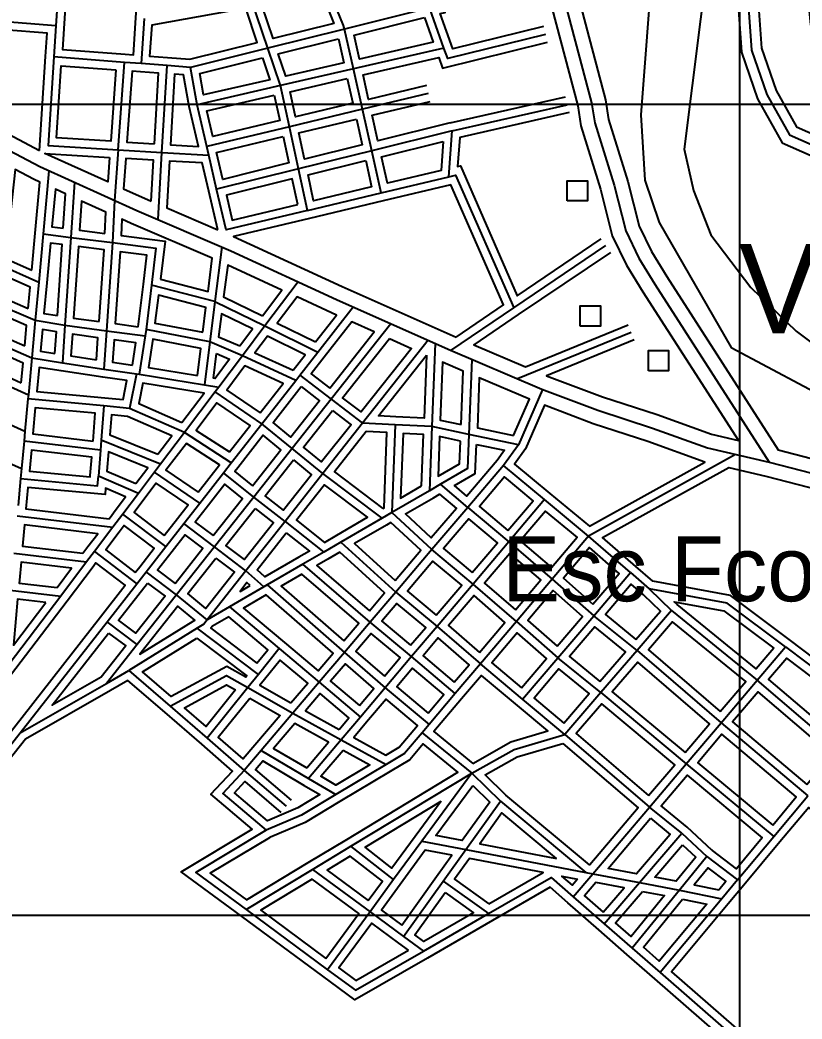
# Model space of a CAD drawing. Extents: x 638173 to 667318, y 9795622 to 9816401.
# Drawn here: x 665112 to 666077, y 9798872 to 9800104 of the extents above; entities that cross this region are included whole.
import ezdxf

# ---------------------------------------------------------------- set-up
doc = ezdxf.new("R2010")
doc.units = 0
doc.header["$MEASUREMENT"] = 0
for name, color, linetype in [('CAMINO1', 7, 'CONTINUOUS'), ('CAMINO5', 7, 'CONTINUOUS'), ('CUADRICULAUTM', 7, 'CONTINUOUS'), ('EDIFICACION', 7, 'CONTINUOUS'), ('NOMBRESPOBLADOS', 7, 'CONTINUOUS'), ('NOMBRESPROPIOS', 7, 'CONTINUOUS'), ('PARALELACAMINO', 7, 'CONTINUOUS'), ('RIODOBLE', 7, 'CONTINUOUS'), ('TEXTOAZUL', 7, 'CONTINUOUS')]:
    doc.layers.add(name, color=color, linetype=linetype)
doc.styles.add('escuelas', font='SWZCONLN.TTF')
doc.styles.add('poblados', font='SWZCONDN.TTF')
doc.styles.add('rios', font='TIMESI_0.TTF')

# ---------------------------------------------------------------- blocks, each defined once
blk = doc.blocks.new('CASA')
at = {"layer": 'EDIFICACION', "color": 4, "linetype": 'Continuous'}
blk.add_lwpolyline([(-12.57, -13.81), (-12.57, 11.18), (12.43, 11.18), (12.43, -13.82), (-12.57, -13.81)], close=True, dxfattribs=at)

msp = doc.modelspace()

# ---------------------------------------------------------------- linework, layer by layer
at = {"layer": 'CAMINO1', "color": 1, "linetype": 'Continuous'}
for points in [[(665547.95, 9800748.42), (665566.42, 9800738.32), (665583.42, 9800725.83), (665599.07, 9800712.26), (665631.37, 9800678.58), (665646.94, 9800657.63), (665666.1, 9800622.12), (665679.01, 9800584.34), (665753.17, 9800244.19), (665817.32, 9800001.77), (665821.33, 9799977.34), (665845.38, 9799900.29), (665859.41, 9799843.92), (665875.75, 9799810.09), (665895.5, 9799778.14), (666036.45, 9799558.53)], [(664006.33, 9800348.51), (664028.76, 9800348.13), (664054.89, 9800346.52), (664078.11, 9800343.87), (664188.08, 9800324.32), (664283.58, 9800296.28), (664321.4, 9800282.1), (664395.85, 9800259.89), (664457.14, 9800233.85), (664658.09, 9800144.95), (664765.52, 9800095.35), (665039.03, 9799974.65), (665136.76, 9799923.26), (665256.62, 9799868.98), (665372.55, 9799819.26), (665502.65, 9799759.34), (665640.32, 9799698.06), (665755.98, 9799648.81), (665825.17, 9799622.72), (665892.56, 9799600.83), (665960.24, 9799576.39), (666036.45, 9799558.53)], [(666036.45, 9799558.53), (666114.34, 9799538.42), (666168.57, 9799526.57), (666223.73, 9799516.34), (666285.44, 9799507.14), (666301.85, 9799505.71), (666333.6, 9799505.75), (666353.14, 9799506.83), (666371.77, 9799509.43), (666396.97, 9799514.92)]]:
    msp.add_lwpolyline(points, dxfattribs=at)
at = {"layer": 'CAMINO5', "color": 7, "linetype": 'Continuous'}
for p, q in [((665161.24, 9800168.5), (665156.59, 9800096.94)), ((665418.07, 9800069.24), (665397.51, 9800129.9)), ((665602.99, 9800115.24), (665512.58, 9800092.75)), ((665635.29, 9800069.36), (665617.79, 9800117.96)), ((665156.59, 9800096.94), (665083.73, 9800102.42)), ((665265.38, 9800105.83), (665261.73, 9800050.2)), ((665156.59, 9800096.94), (665154.08, 9800058.38)), ((665512.58, 9800092.75), (665418.07, 9800069.24)), ((665523.6, 9800043.73), (665512.58, 9800092.75)), ((665760.54, 9800086.18), (665639.88, 9800056.6)), ((665418.07, 9800069.24), (665322.77, 9800045.53)), ((665433.73, 9800023.1), (665418.07, 9800069.24)), ((665635.29, 9800069.36), (665523.6, 9800043.73)), ((665639.88, 9800056.6), (665635.29, 9800069.36)), ((665241.53, 9800051.73), (665154.08, 9800058.38)), ((665233.58, 9799943.92), (665241.53, 9800051.73)), ((665261.73, 9800050.2), (665241.53, 9800051.73)), ((665639.88, 9800056.6), (665639.35, 9800056.47)), ((665293.74, 9800047.77), (665261.73, 9800050.2)), ((665287.54, 9799940.55), (665293.74, 9800047.77)), ((665322.77, 9800045.53), (665293.74, 9800047.77)), ((665330.75, 9799999.47), (665322.77, 9800045.53)), ((665523.6, 9800043.73), (665433.73, 9800023.1)), ((665534.79, 9799993.92), (665523.6, 9800043.73)), ((665433.73, 9800023.1), (665330.75, 9799999.47)), ((665444.66, 9799972.43), (665433.73, 9800023.1)), ((665615.99, 9800013.28), (665534.79, 9799993.92)), ((665342.68, 9799948.11), (665330.75, 9799999.47)), ((665534.79, 9799993.92), (665444.66, 9799972.43)), ((665546.29, 9799942.76), (665534.79, 9799993.92)), ((665645.22, 9799967.29), (665787.43, 9799999.47)), ((665444.66, 9799972.43), (665342.68, 9799948.11)), ((665455.9, 9799920.34), (665444.66, 9799972.43)), ((665645.22, 9799967.29), (665546.29, 9799942.76)), ((665641.25, 9799910.5), (665645.22, 9799967.29)), ((665233.58, 9799943.92), (665287.54, 9799940.55)), ((665282.76, 9799857.77), (665287.54, 9799940.55)), ((665287.54, 9799940.55), (665345.16, 9799937.43)), ((665345.16, 9799937.43), (665342.68, 9799948.11)), ((665546.29, 9799942.76), (665455.9, 9799920.34)), ((665557.99, 9799890.7), (665546.29, 9799942.76)), ((665354.95, 9799895.3), (665345.16, 9799937.43)), ((665148.21, 9799918.07), (665141.03, 9799840.17)), ((665455.9, 9799920.34), (665354.95, 9799895.3)), ((665466.96, 9799869.06), (665455.9, 9799920.34)), ((665179.74, 9799903.8), (665175.16, 9799835.93)), ((665557.99, 9799890.7), (665641.25, 9799910.5)), ((665466.96, 9799869.06), (665557.99, 9799890.7)), ((665141.03, 9799840.17), (665135.55, 9799780.8)), ((665141.03, 9799840.17), (665175.16, 9799835.93)), ((665175.16, 9799835.93), (665167.88, 9799727.83)), ((665175.16, 9799835.93), (665226.73, 9799829.45)), ((665226.73, 9799829.45), (665219.27, 9799720.88)), ((665361.29, 9799824.09), (665352.81, 9799756.73)), ((665721.4, 9799748.94), (665834.97, 9799825.72)), ((665083.84, 9799803.82), (665135.55, 9799780.8)), ((665135.55, 9799780.8), (665131.21, 9799733.7)), ((665455.61, 9799781.01), (665414.51, 9799726.65)), ((665274.58, 9799777.1), (665267.86, 9799722.16)), ((665352.81, 9799756.73), (665274.58, 9799777.1)), ((665078.73, 9799756.24), (665131.21, 9799733.7)), ((665352.81, 9799756.73), (665346.55, 9799707.02)), ((665352.81, 9799756.73), (665414.51, 9799726.65)), ((665479.74, 9799694.47), (665523.28, 9799750.16)), ((665643.89, 9799696.54), (665721.4, 9799748.94)), ((665131.21, 9799733.7), (665126.92, 9799687.18)), ((665131.21, 9799733.7), (665167.88, 9799727.83)), ((665167.88, 9799727.83), (665164.73, 9799681.13)), ((665167.88, 9799727.83), (665219.27, 9799720.88)), ((665219.27, 9799720.88), (665215.99, 9799673.54)), ((665219.27, 9799720.88), (665266.92, 9799714.43)), ((665267.86, 9799722.16), (665266.92, 9799714.43)), ((665346.55, 9799707.02), (665267.86, 9799722.16)), ((665414.51, 9799726.65), (665386.66, 9799689.8)), ((665414.51, 9799726.65), (665479.74, 9799694.47)), ((665569.85, 9799729.43), (665496.16, 9799636.26)), ((665866.08, 9799718.8), (665726.09, 9799661.54)), ((665073.75, 9799710.89), (665126.92, 9799687.18)), ((665266.92, 9799714.43), (665259.45, 9799667.12)), ((665346.55, 9799707.02), (665339.84, 9799654.08)), ((665386.66, 9799689.8), (665346.55, 9799707.02)), ((665615.72, 9799709.01), (665534.92, 9799606.74)), ((665457.35, 9799665.82), (665479.74, 9799694.47)), ((665624.4, 9799705.15), (665620.36, 9799602.52)), ((665022.53, 9799687.24), (665122.73, 9799641.84)), ((665126.92, 9799687.18), (665122.73, 9799641.84)), ((665126.92, 9799687.18), (665164.73, 9799681.13)), ((665386.66, 9799689.8), (665357.49, 9799651.22)), ((665452.48, 9799659.59), (665386.66, 9799689.8)), ((665669.75, 9799685.53), (665666.14, 9799592.84)), ((665164.73, 9799681.13), (665215.99, 9799673.54)), ((665215.99, 9799673.54), (665256.23, 9799667.59)), ((665256.23, 9799667.59), (665247.51, 9799625.01)), ((665256.23, 9799667.59), (665259.45, 9799667.12)), ((665259.45, 9799667.12), (665339.84, 9799654.08)), ((665410.6, 9799606.02), (665452.48, 9799659.59)), ((665452.48, 9799659.59), (665457.35, 9799665.82)), ((665457.35, 9799665.82), (665496.16, 9799636.26)), ((665353.03, 9799645.32), (665315.26, 9799595.36)), ((665339.84, 9799654.08), (665357.49, 9799651.22)), ((665357.49, 9799651.22), (665353.03, 9799645.32)), ((665410.6, 9799606.02), (665353.03, 9799645.32)), ((665756.89, 9799648.47), (665727.02, 9799579.96)), ((665018.11, 9799641.63), (665118.6, 9799597)), ((665122.27, 9799636.82), (665118.6, 9799597)), ((665122.73, 9799641.84), (665122.27, 9799636.82)), ((665215.96, 9799627.99), (665122.27, 9799636.82)), ((665496.16, 9799636.26), (665448.14, 9799575.56)), ((665496.16, 9799636.26), (665534.92, 9799606.74)), ((665215.96, 9799627.99), (665212.62, 9799585.89)), ((665247.51, 9799625.01), (665215.96, 9799627.99)), ((665315.26, 9799595.36), (665247.51, 9799625.01)), ((665013.68, 9799595.9), (665114.35, 9799550.96)), ((665118.6, 9799597), (665117.47, 9799584.73)), ((665373.07, 9799558.01), (665410.6, 9799606.02)), ((665448.14, 9799575.56), (665410.6, 9799606.02)), ((665534.92, 9799606.74), (665486.01, 9799544.84)), ((665575.25, 9799604.65), (665534.92, 9799606.74)), ((665575.25, 9799604.65), (665571.17, 9799496.73)), ((665620.36, 9799602.52), (665575.25, 9799604.65)), ((665620.36, 9799602.52), (665617.26, 9799523.53)), ((665666.14, 9799592.84), (665620.36, 9799602.52)), ((665117.47, 9799584.73), (665114.35, 9799550.96)), ((665211.63, 9799573.54), (665117.47, 9799584.73)), ((665212.62, 9799585.89), (665211.63, 9799573.54)), ((665285.74, 9799556.31), (665212.62, 9799585.89)), ((665315.26, 9799595.36), (665285.74, 9799556.31)), ((665373.07, 9799558.01), (665315.26, 9799595.36)), ((665727.02, 9799579.96), (665666.14, 9799592.84)), ((665211.63, 9799573.54), (665209.09, 9799541.49)), ((665448.14, 9799575.56), (665400.64, 9799515.51)), ((665486.01, 9799544.84), (665448.14, 9799575.56)), ((665727.02, 9799579.96), (665708.72, 9799554.5)), ((665994.83, 9799568.37), (665813.69, 9799467.61)), ((665114.35, 9799550.96), (665113.2, 9799538.45)), ((665278.17, 9799546.29), (665258.42, 9799520.17)), ((665285.74, 9799556.31), (665278.17, 9799546.29)), ((665334.25, 9799508.35), (665278.17, 9799546.29)), ((665363.48, 9799545.75), (665373.07, 9799558.01)), ((665708.72, 9799554.5), (665664.85, 9799502.95)), ((665759.46, 9799512.5), (665708.72, 9799554.5)), ((665113.2, 9799538.45), (665110.13, 9799505.24)), ((665258.42, 9799520.17), (665209.09, 9799541.49)), ((665334.25, 9799508.35), (665363.48, 9799545.75)), ((665400.64, 9799515.51), (665363.48, 9799545.75)), ((665486.01, 9799544.84), (665439.27, 9799485.68)), ((665559.24, 9799489.79), (665486.01, 9799544.84)), ((665617.26, 9799523.53), (665571.17, 9799496.73)), ((665630.93, 9799531.48), (665617.26, 9799523.53)), ((665664.85, 9799502.95), (665630.93, 9799531.48)), ((665258.42, 9799520.17), (665239.12, 9799494.64)), ((665400.64, 9799515.51), (665352.22, 9799454.29)), ((665439.27, 9799485.68), (665400.64, 9799515.51)), ((665759.46, 9799512.5), (665715.34, 9799460.43)), ((665813.69, 9799467.61), (665759.46, 9799512.5)), ((665314.45, 9799483.03), (665334.25, 9799508.35)), ((665664.85, 9799502.95), (665620.54, 9799450.87)), ((665664.85, 9799502.95), (665715.34, 9799460.43)), ((665108.97, 9799492.57), (665226.85, 9799478.41)), ((665239.12, 9799494.64), (665226.85, 9799478.41)), ((665292.21, 9799454.58), (665239.12, 9799494.64)), ((665439.27, 9799485.68), (665391.09, 9799424.71)), ((665439.27, 9799485.68), (665486.97, 9799447.76)), ((665559.24, 9799489.79), (665508.21, 9799460.11)), ((665571.17, 9799496.73), (665559.24, 9799489.79)), ((665620.54, 9799450.87), (665571.17, 9799496.73)), ((665226.85, 9799478.41), (665204.25, 9799448.51)), ((665292.21, 9799454.58), (665314.45, 9799483.03)), ((665352.22, 9799454.29), (665314.45, 9799483.03)), ((665508.21, 9799460.11), (665486.97, 9799447.76)), ((665508.21, 9799460.11), (665576, 9799398.53)), ((665715.34, 9799460.43), (665671.3, 9799408.48)), ((665715.34, 9799460.43), (665768.85, 9799414.62)), ((665813.69, 9799467.61), (665768.85, 9799414.62)), ((665865.29, 9799422.5), (665813.69, 9799467.61)), ((665204.25, 9799448.51), (665194.63, 9799435.79)), ((665204.25, 9799448.51), (665256.41, 9799408.78)), ((665268.03, 9799423.65), (665292.21, 9799454.58)), ((665352.22, 9799454.29), (665305.46, 9799395.17)), ((665391.09, 9799424.71), (665352.22, 9799454.29)), ((665486.97, 9799447.76), (665461.35, 9799432.86)), ((665620.54, 9799450.87), (665576, 9799398.53)), ((665671.3, 9799408.48), (665620.54, 9799450.87)), ((665104.71, 9799446.47), (665194.63, 9799435.79)), ((665194.63, 9799435.79), (665162.65, 9799393.48)), ((665256.41, 9799408.78), (665268.03, 9799423.65)), ((665305.46, 9799395.17), (665268.03, 9799423.65)), ((665391.09, 9799424.71), (665343.28, 9799364.19)), ((665413.33, 9799404.93), (665391.09, 9799424.71)), ((665461.35, 9799432.86), (665417.38, 9799407.29)), ((665544.47, 9799361.46), (665461.35, 9799432.86)), ((665768.85, 9799414.62), (665724.56, 9799362.29)), ((665768.85, 9799414.62), (665820.04, 9799369.42)), ((665820.04, 9799369.42), (665865.29, 9799422.5)), ((665865.29, 9799422.5), (665888.24, 9799402.44)), ((665100.51, 9799400.92), (665162.65, 9799393.48)), ((665219.77, 9799361.92), (665256.41, 9799408.78)), ((665413.33, 9799404.93), (665370.96, 9799380.29)), ((665417.38, 9799407.29), (665413.33, 9799404.93)), ((665417.38, 9799407.29), (665512.67, 9799324.1)), ((665576, 9799398.53), (665544.47, 9799361.46)), ((665576, 9799398.53), (665626.96, 9799356.17)), ((665671.3, 9799408.48), (665626.96, 9799356.17)), ((665724.56, 9799362.29), (665671.3, 9799408.48)), ((665888.24, 9799402.44), (665916.08, 9799375.86)), ((665162.65, 9799393.48), (665091.13, 9799299.19)), ((665305.46, 9799395.17), (665256.99, 9799333.9)), ((665343.28, 9799364.19), (665305.46, 9799395.17)), ((665370.96, 9799380.29), (665343.28, 9799364.19)), ((665370.96, 9799380.29), (665432.02, 9799328.86)), ((665916.08, 9799375.86), (665873.36, 9799326.31)), ((665916.08, 9799375.86), (666021.64, 9799289.75)), ((665112.73, 9799224.99), (665219.77, 9799361.92)), ((665256.99, 9799333.9), (665219.77, 9799361.92)), ((665544.47, 9799361.46), (665512.67, 9799324.1)), ((665595.41, 9799318.95), (665544.47, 9799361.46)), ((665724.56, 9799362.29), (665680.21, 9799309.88)), ((665724.56, 9799362.29), (665775.9, 9799317.63)), ((665775.9, 9799317.63), (665820.04, 9799369.42)), ((665873.36, 9799326.31), (665820.04, 9799369.42)), ((665331.12, 9799354.01), (665246.65, 9799301.71)), ((665406.38, 9799297), (665331.12, 9799354.01)), ((665626.96, 9799356.17), (665595.41, 9799318.95)), ((665626.96, 9799356.17), (665680.21, 9799309.88)), ((665256.99, 9799333.9), (665219.01, 9799285.88)), ((665432.02, 9799328.86), (665406.38, 9799297)), ((665432.02, 9799328.86), (665481.4, 9799287.34)), ((665873.36, 9799326.31), (665828.72, 9799274.54)), ((665873.36, 9799326.31), (665976.96, 9799237.18)), ((666021.64, 9799289.75), (666056.56, 9799330.82)), ((666056.56, 9799330.82), (666167.34, 9799246.97)), ((665512.67, 9799324.1), (665481.4, 9799287.34)), ((665512.67, 9799324.1), (665562.9, 9799280.58)), ((665595.41, 9799318.95), (665562.9, 9799280.58)), ((665649.22, 9799273.27), (665595.41, 9799318.95)), ((665732.3, 9799266.46), (665775.9, 9799317.63)), ((665828.72, 9799274.54), (665775.9, 9799317.63)), ((665219.01, 9799285.88), (665246.65, 9799301.71)), ((665246.65, 9799301.71), (665297.64, 9799257.87)), ((665680.21, 9799309.88), (665649.22, 9799273.27)), ((665732.3, 9799266.46), (665680.21, 9799309.88)), ((665406.38, 9799297), (665393.26, 9799280.71)), ((665976.96, 9799237.18), (666021.64, 9799289.75)), ((666127.14, 9799199.65), (666021.64, 9799289.75)), ((665112.73, 9799224.99), (665219.01, 9799285.88)), ((665393.26, 9799280.71), (665343.24, 9799218.56)), ((665393.26, 9799280.71), (665448.86, 9799249.11)), ((665481.4, 9799287.34), (665448.86, 9799249.11)), ((665481.4, 9799287.34), (665532.27, 9799244.46)), ((665562.9, 9799280.58), (665532.27, 9799244.46)), ((665562.9, 9799280.58), (665616.95, 9799235.14)), ((665649.22, 9799273.27), (665616.95, 9799235.14)), ((665784.32, 9799223.05), (665732.3, 9799266.46)), ((665828.72, 9799274.54), (665784.32, 9799223.05)), ((665828.72, 9799274.54), (665934.06, 9799186.71)), ((665297.64, 9799257.87), (665343.24, 9799218.56)), ((665448.86, 9799249.11), (665409.83, 9799203.23)), ((665448.86, 9799249.11), (665508.46, 9799216.36)), ((665532.27, 9799244.46), (665508.46, 9799216.36)), ((665616.95, 9799235.14), (665608.5, 9799225.15)), ((665934.06, 9799186.71), (665976.96, 9799237.18)), ((665976.96, 9799237.18), (666083.9, 9799147.13)), ((665081.85, 9799185.89), (665112.73, 9799224.99)), ((665343.24, 9799218.56), (665388.85, 9799178.57)), ((665508.46, 9799216.36), (665468.18, 9799168.75)), ((665508.46, 9799216.36), (665563.97, 9799185.85)), ((665608.5, 9799225.15), (665669.76, 9799175.21)), ((665784.32, 9799223.05), (665888.82, 9799133.5)), ((665409.83, 9799203.23), (665388.85, 9799178.57)), ((665409.83, 9799203.23), (665468.18, 9799168.75)), ((665388.85, 9799178.57), (665440.8, 9799134.36)), ((665563.97, 9799185.85), (665501.95, 9799148.81)), ((665888.82, 9799133.5), (665934.06, 9799186.71)), ((665934.06, 9799186.71), (666041.99, 9799096.97)), ((665468.18, 9799168.75), (665501.95, 9799148.81)), ((665520.53, 9799085.02), (665669.76, 9799175.21)), ((665669.76, 9799175.21), (665607.91, 9799091.37)), ((665669.76, 9799175.21), (665705, 9799140.76)), ((665662.25, 9799081.05), (665705, 9799140.76)), ((665705, 9799140.76), (665810.25, 9799052.92)), ((666041.99, 9799096.97), (666083.9, 9799147.13)), ((665818.92, 9799051.27), (665888.82, 9799133.5)), ((665928.58, 9799101.07), (665888.82, 9799133.5)), ((665607.91, 9799091.37), (665573.16, 9799043.94)), ((665607.91, 9799091.37), (665662.25, 9799081.05)), ((665876.47, 9799040.33), (665928.58, 9799101.07)), ((665928.58, 9799101.07), (665959.46, 9799072.47)), ((665997.45, 9799043.67), (666041.99, 9799096.97)), ((665473.12, 9799056.36), (665520.53, 9799085.02)), ((665573.16, 9799043.94), (665520.53, 9799085.02)), ((665634.38, 9799042.11), (665662.25, 9799081.05)), ((665662.25, 9799081.05), (665810.25, 9799052.92)), ((665959.46, 9799072.47), (665925.7, 9799030.97)), ((665959.46, 9799072.47), (665997.45, 9799043.67)), ((665391.38, 9799006.96), (665473.12, 9799056.36)), ((665473.12, 9799056.36), (665544.11, 9799004.3)), ((665573.16, 9799043.94), (665544.11, 9799004.3)), ((665585.5, 9798973.83), (665634.38, 9799042.11)), ((665634.38, 9799042.11), (665690.06, 9799002.13)), ((665794.71, 9799022.79), (665818.92, 9799051.27)), ((665810.25, 9799052.92), (665818.92, 9799051.27)), ((665818.92, 9799051.27), (665876.47, 9799040.33)), ((665997.45, 9799043.67), (665977.96, 9799020.33)), ((665832.86, 9798989.51), (665876.47, 9799040.33)), ((665925.7, 9799030.97), (665867.43, 9798959.36)), ((665876.47, 9799040.33), (665925.7, 9799030.97)), ((665925.7, 9799030.97), (665977.96, 9799020.33)), ((665794.71, 9799022.79), (665832.86, 9798989.51)), ((665977.96, 9799020.33), (665901.9, 9798929.28)), ((665391.38, 9799006.96), (665491.77, 9798932.88)), ((665544.11, 9799004.3), (665491.77, 9798932.88)), ((665544.11, 9799004.3), (665585.5, 9798973.83)), ((665609.88, 9798955.87), (665690.06, 9799002.13)), ((665832.86, 9798989.51), (665867.43, 9798959.36)), ((665585.5, 9798973.83), (665609.88, 9798955.87)), ((665867.43, 9798959.36), (665901.9, 9798929.28))]:
    msp.add_line(p, q, dxfattribs=at)
for points in [[(665831.63, 9801106.23), (665858.3, 9801093.77), (665888.35, 9801060.25), (665941.5, 9800960.83), (665954.11, 9800914.97), (665972.88, 9800785.05), (665971.5, 9800737.94), (665940.74, 9800625.94), (665936.85, 9800591.57), (665942, 9800522.67), (665970.57, 9800331.74), (666004.6, 9800205.62), (666014.45, 9800066.8), (666033.38, 9800012.02), (666061.23, 9799962.31), (666194.54, 9799903.49), (666418.09, 9799850.88), (666456.16, 9799827.9), (666491.73, 9799777.1), (666514.65, 9799766.24), (666525.92, 9799766.65), (666570.47, 9799795.86), (666607.15, 9799791.3)], [(665512.58, 9800092.75), (665511.6, 9800097.12), (665491.07, 9800146.95)], [(665154.08, 9800058.38), (665146.99, 9799949.33), (665233.58, 9799943.92)], [(665233.58, 9799943.92), (665228.97, 9799881.5), (665226.73, 9799829.45)], [(665641.25, 9799910.5), (665649.73, 9799912.52), (665721.4, 9799748.94)], [(665466.96, 9799869.06), (665366.59, 9799845.23), (665354.95, 9799895.3)], [(665226.73, 9799829.45), (665280.16, 9799822.74), (665274.58, 9799777.1)], [(665666.14, 9799592.84), (665664.15, 9799550.8), (665630.93, 9799531.48)], [(665113.2, 9799538.45), (665208.15, 9799529.66), (665209.09, 9799541.49)], [(666056.56, 9799330.82), (665984.68, 9799385), (665888.24, 9799402.44)], [(665343.28, 9799364.19), (665339.17, 9799358.99), (665331.12, 9799354.01)], [(665297.64, 9799257.87), (665367.25, 9799295.51), (665393.26, 9799280.71)], [(665608.5, 9799225.15), (665586.77, 9799199.47), (665563.97, 9799185.85)], [(665669.76, 9799175.21), (665721.83, 9799204.5), (665784.32, 9799223.05)], [(665388.85, 9799178.57), (665362.45, 9799150.21), (665416.07, 9799104.94)], [(665501.95, 9799148.81), (665459.64, 9799123.53), (665416.07, 9799104.94)], [(665416.07, 9799104.94), (665329.12, 9799052.89), (665391.38, 9799006.96)], [(665690.06, 9799002.13), (665767.31, 9799046.7), (665794.71, 9799022.79)], [(665491.77, 9798932.88), (665526.12, 9798907.54), (665609.88, 9798955.87)], [(665901.9, 9798929.28), (666152.86, 9798710.34), (666175.7, 9798821.94)]]:
    msp.add_lwpolyline(points, dxfattribs=at)
at = {"layer": 'CUADRICULAUTM', "color": 2, "linetype": 'Continuous'}
for points in [[(666000, 9796922.32), (666000, 9797000), (666000, 9798000), (666000, 9799000), (666000, 9800000), (666000, 9801000), (666000, 9802000), (666000, 9803000), (666000, 9804000), (666000, 9805000), (666000, 9806000), (666000, 9807000), (666000, 9808000), (666000, 9809000), (666000, 9810000), (666000, 9811000), (666000, 9812000), (666000, 9813000), (666000, 9814000), (666000, 9815350.77)], [(655000, 9800000), (656000, 9800000), (657000, 9800000), (658000, 9800000), (659000, 9800000), (660000, 9800000), (661000, 9800000), (662000, 9800000), (663000, 9800000), (665000, 9800000), (666607.31, 9800000)], [(655000, 9799000), (656000, 9799000), (657000, 9799000), (658000, 9799000), (659000, 9799000), (660000, 9799000), (661000, 9799000), (662000, 9799000), (663000, 9799000), (664000, 9799000), (666606.51, 9799000)]]:
    msp.add_lwpolyline(points, dxfattribs=at)
at = {"layer": 'PARALELACAMINO', "color": 7, "linetype": 'Continuous'}
msp.add_line((665643.01, 9799977.04), (665785.22, 9800009.22), dxfattribs=at)
for points in [[(665835.9, 9801118.04), (665865.9, 9801104.01), (665898.66, 9801067.47), (665953.18, 9800965.49), (665966.37, 9800917.53), (665985.41, 9800785.77), (665983.95, 9800736.08), (665953.05, 9800623.57), (665949.4, 9800591.33), (665954.43, 9800524.06), (665982.83, 9800334.3), (666016.98, 9800207.71), (666026.8, 9800069.33), (666044.83, 9800017.16), (666070.09, 9799972.06), (666198.53, 9799915.39), (666422.87, 9799862.6), (666464.88, 9799837.24), (666500.07, 9799786.98), (666517.24, 9799778.84), (666521.98, 9799779.01), (666567.45, 9799808.83), (666607.16, 9799803.89)], [(665827.36, 9801094.42), (665850.7, 9801083.53), (665878.04, 9801053.03), (665929.82, 9800956.17), (665941.85, 9800912.41), (665960.35, 9800784.33), (665959.05, 9800739.8), (665928.43, 9800628.31), (665924.3, 9800591.81), (665929.57, 9800521.28), (665958.31, 9800329.18), (665992.22, 9800203.53), (666002.1, 9800064.27), (666021.93, 9800006.88), (666052.37, 9799952.56), (666190.55, 9799891.59), (666413.31, 9799839.16), (666447.44, 9799818.56), (666483.39, 9799767.22), (666512.06, 9799753.64), (666529.86, 9799754.29), (666573.49, 9799782.89), (666607.14, 9799778.71)], [(665483.16, 9800748.68), (665495.1, 9800746.78), (665525.07, 9800738.32), (665540.64, 9800732.47), (665557, 9800723.53), (665572.49, 9800712.15), (665587, 9800699.57), (665617.98, 9800667.26), (665632.14, 9800648.21), (665650.01, 9800615.09), (665662.13, 9800579.63), (665736.15, 9800240.09), (665800.19, 9799998.11), (665804.26, 9799973.3), (665828.52, 9799895.57), (665842.87, 9799837.94), (665860.39, 9799801.66), (665880.69, 9799768.81), (665998.33, 9799585.53)], [(665693.72, 9800595.4), (665695.89, 9800589.05), (665770.19, 9800248.29), (665834.45, 9800005.43), (665838.4, 9799981.38), (665862.24, 9799905.01), (665875.95, 9799849.9), (665891.11, 9799818.52), (665910.31, 9799787.47), (666047.48, 9799573.75)], [(665242.29, 9800061.7), (665252.41, 9800060.93), (665255.4, 9800106.48), (665258.27, 9800150.34), (665170.56, 9800157.68), (665164.7, 9800067.6), (665242.29, 9800061.7)], [(665758.16, 9800095.89), (665646.24, 9800068.45), (665630.63, 9800111.81), (665636.96, 9800113.38), (665631.42, 9800132.6), (665609.03, 9800127.04), (665603.15, 9800141.7), (665622.72, 9800147.74)], [(665468.73, 9800132.71), (665484.9, 9800135.66), (665499.67, 9800099.84), (665424.59, 9800081.16), (665410.7, 9800122.14), (665468.73, 9800132.71)], [(665294.5, 9800057.74), (665321.94, 9800055.62), (665405.11, 9800076.32), (665390.81, 9800118.52), (665373.41, 9800115.35), (665274.85, 9800097.39), (665272.36, 9800059.42), (665294.5, 9800057.74)], [(665611.12, 9800106.96), (665622.05, 9800076.59), (665531.16, 9800055.73), (665524.48, 9800085.41), (665611.12, 9800106.96)], [(665136.57, 9799943.13), (665144.1, 9800059.03), (665145.97, 9800087.71), (665093.04, 9800091.69), (665085, 9799970.25), (665136.57, 9799943.13)], [(665505.06, 9800080.58), (665511.66, 9800051.25), (665440.29, 9800034.87), (665431.03, 9800062.16), (665505.06, 9800080.58)], [(665613.67, 9800023.01), (665542.33, 9800006), (665535.54, 9800036.21), (665628.88, 9800057.63), (665633.51, 9800044.75), (665762.92, 9800076.47)], [(665411.56, 9800057.32), (665420.7, 9800030.37), (665338.8, 9800011.58), (665334.21, 9800038.08), (665411.56, 9800057.32)], [(665230.83, 9800042.52), (665224.34, 9799954.52), (665157.62, 9799958.69), (665163.4, 9800047.64), (665230.83, 9800042.52)], [(665278.14, 9799951.16), (665283.19, 9800038.54), (665260.97, 9800040.23), (665250.76, 9800041), (665244.29, 9799953.27), (665278.14, 9799951.16)], [(665320.95, 9799997.46), (665314.25, 9800036.16), (665303.13, 9800037.02), (665298.1, 9799950), (665332.41, 9799948.14), (665320.95, 9799997.46)], [(665516.04, 9800031.73), (665522.87, 9800001.36), (665452.28, 9799984.53), (665445.59, 9800015.56), (665516.04, 9800031.73)], [(665426.09, 9800011.08), (665432.82, 9799979.89), (665350.14, 9799960.17), (665342.76, 9799991.96), (665426.09, 9800011.08)], [(665642.81, 9799977), (665553.81, 9799954.93), (665546.72, 9799986.48), (665618.31, 9800003.55)], [(665789.64, 9799989.72), (665654.68, 9799959.18), (665652.18, 9799923.38), (665655.54, 9799924.18), (665725.74, 9799763.94), (665829.37, 9799834)], [(665527.25, 9799981.84), (665534.38, 9799950.11), (665463.5, 9799932.53), (665456.5, 9799964.97), (665527.25, 9799981.84)], [(665437.03, 9799960.33), (665444.07, 9799927.71), (665362.39, 9799907.45), (665354.67, 9799940.69), (665437.03, 9799960.33)], [(665634.28, 9799954.27), (665631.78, 9799918.53), (665565.53, 9799902.77), (665558.2, 9799935.4), (665634.28, 9799954.27)], [(665222.87, 9799934.57), (665220.65, 9799904.48), (665143.24, 9799939.54), (665222.87, 9799934.57)], [(665274.06, 9799880.54), (665276.99, 9799931.19), (665242.82, 9799933.32), (665240.04, 9799895.7), (665274.06, 9799880.54)], [(665356.31, 9799845.26), (665345.21, 9799893.04), (665337.12, 9799927.85), (665296.94, 9799930.02), (665293.6, 9799872.16), (665356.31, 9799845.26)], [(665538.77, 9799930.59), (665546.06, 9799898.14), (665474.59, 9799881.15), (665467.73, 9799912.97), (665538.77, 9799930.59)], [(665126.87, 9799795.61), (665131.07, 9799841.09), (665136.87, 9799904), (665129.07, 9799907.53), (665106.32, 9799919.5), (665095.35, 9799817.34), (665094.56, 9799810), (665126.87, 9799795.61)], [(665455.11, 9799876.53), (665448.29, 9799908.15), (665366.92, 9799887.96), (665374.06, 9799857.28), (665455.11, 9799876.53)], [(665165.89, 9799847.16), (665168.75, 9799889.56), (665156.15, 9799895.27), (665151.88, 9799848.9), (665165.89, 9799847.16)], [(665650.16, 9799712.84), (665708.9, 9799752.55), (665643.92, 9799900.86), (665643.57, 9799900.77), (665560.3, 9799880.97), (665469.27, 9799859.33), (665375.63, 9799837.1), (665509.87, 9799775.28), (665650.16, 9799712.84)], [(665217.21, 9799840.72), (665218.35, 9799867.11), (665188.21, 9799880.76), (665185.78, 9799844.67), (665217.21, 9799840.72)], [(665285.57, 9799784.57), (665344.31, 9799769.28), (665349.45, 9799810.13), (665249.56, 9799852.97), (665237.97, 9799858.22), (665237.11, 9799838.22), (665291.3, 9799831.42), (665285.57, 9799784.57)], [(665158.64, 9799739.43), (665164.55, 9799827.18), (665150.04, 9799828.98), (665145.51, 9799779.88), (665142.03, 9799742.09), (665158.64, 9799739.43)], [(665210.02, 9799732.22), (665216.1, 9799820.71), (665184.43, 9799824.69), (665178.49, 9799736.49), (665210.02, 9799732.22)], [(665258.21, 9799725.7), (665264.65, 9799778.31), (665269.02, 9799814.06), (665235.98, 9799818.21), (665229.89, 9799729.53), (665258.21, 9799725.7)], [(665840.57, 9799817.44), (665727, 9799740.66), (665672.11, 9799703.55), (665735.92, 9799676.37), (665862.29, 9799728.06)], [(665411.49, 9799739.25), (665435.5, 9799771), (665368.56, 9799801.83), (665363.62, 9799762.58), (665411.49, 9799739.25)], [(665122.51, 9799748.32), (665124.93, 9799774.58), (665092.31, 9799789.1), (665089.46, 9799762.52), (665122.51, 9799748.32)], [(665337.96, 9799718.86), (665341.79, 9799749.26), (665283.12, 9799764.54), (665278.92, 9799730.22), (665337.96, 9799718.86)], [(665476.87, 9799707.04), (665502.75, 9799740.14), (665454.1, 9799762.43), (665429.78, 9799730.27), (665476.87, 9799707.04)], [(665118.24, 9799701.99), (665120.58, 9799727.38), (665087.2, 9799741.72), (665084.49, 9799717.05), (665118.24, 9799701.99)], [(665383.4, 9799702.08), (665399.2, 9799722.99), (665360.98, 9799741.62), (665357.41, 9799713.24), (665383.4, 9799702.08)], [(665494.41, 9799650.17), (665549.22, 9799719.46), (665521.59, 9799731.76), (665487.62, 9799688.31), (665471.47, 9799667.64), (665494.41, 9799650.17)], [(665155.49, 9799692.73), (665157.29, 9799719.4), (665140.19, 9799722.14), (665137.74, 9799695.57), (665155.49, 9799692.73)], [(665114.06, 9799656.75), (665116.3, 9799680.97), (665069.68, 9799701.76), (665035.46, 9799717.01), (665034.36, 9799705.68), (665033.17, 9799693.4), (665114.06, 9799656.75)], [(665206.76, 9799685.01), (665208.64, 9799712.23), (665177.14, 9799716.49), (665175.33, 9799689.67), (665206.76, 9799685.01)], [(665251.11, 9799678.45), (665255.44, 9799705.89), (665228.51, 9799709.54), (665226.61, 9799682.07), (665251.11, 9799678.45)], [(665331.22, 9799665.61), (665335.45, 9799698.97), (665276.4, 9799710.33), (665270.88, 9799675.4), (665331.22, 9799665.61)], [(665449.47, 9799671.98), (665464.29, 9799690.94), (665417.5, 9799714.02), (665402.14, 9799693.7), (665449.47, 9799671.98)], [(665568.07, 9799711.06), (665595.09, 9799699.03), (665533.16, 9799620.65), (665510.32, 9799638.05), (665568.07, 9799711.06)], [(665869.87, 9799709.54), (665761.77, 9799665.32), (665830.96, 9799639.24), (665898.24, 9799617.39), (665965.2, 9799593.2), (665998.33, 9799585.53)], [(665354.8, 9799692.6), (665370.98, 9799685.65), (665353.14, 9799662.05), (665350.97, 9799662.4), (665354.8, 9799692.6)], [(665613.82, 9799690.47), (665610.77, 9799612.99), (665575.77, 9799614.64), (665554.77, 9799615.73), (665613.82, 9799690.47)], [(665656.61, 9799605.07), (665659.18, 9799671), (665633.49, 9799681.94), (665630.68, 9799610.55), (665656.61, 9799605.07)], [(665216.9, 9799637.95), (665239.51, 9799635.81), (665244.31, 9799659.25), (665214.53, 9799663.65), (665163.27, 9799671.24), (665135.9, 9799675.62), (665133.15, 9799645.84), (665216.9, 9799637.95)], [(665408.5, 9799619.57), (665436.81, 9799655.78), (665389.79, 9799677.36), (665367.34, 9799647.66), (665408.5, 9799619.57)], [(665721.11, 9799591.43), (665740.68, 9799636.31), (665678.87, 9799662.63), (665676.46, 9799600.88), (665721.11, 9799591.43)], [(665312.04, 9799607.68), (665339.5, 9799644.01), (665264.11, 9799656.23), (665258.93, 9799630.93), (665312.04, 9799607.68)], [(665459.15, 9799651.88), (665482, 9799634.47), (665446.58, 9799589.7), (665424.53, 9799607.6), (665459.15, 9799651.88)], [(666047.48, 9799573.75), (666118.4, 9799555.45), (666172.03, 9799543.73), (666226.62, 9799533.6), (666287.49, 9799524.53), (666302.6, 9799523.21), (666333.11, 9799523.25), (666351.44, 9799524.26), (666368.69, 9799526.67), (666393.24, 9799532.02), (666432.38, 9799540.55), (666477.71, 9799556.61), (666509.26, 9799572.07), (666533.33, 9799589.5), (666567.09, 9799620.77), (666576.95, 9799627.83), (666585.96, 9799632.57), (666603.07, 9799637.47)], [(665202.49, 9799584.7), (665205.21, 9799618.95), (665131.31, 9799625.92), (665128.32, 9799593.51), (665202.49, 9799584.7)], [(665370.82, 9799571.37), (665396.15, 9799603.77), (665355.26, 9799631.69), (665329.73, 9799597.92), (665370.82, 9799571.37)], [(665497.91, 9799622.36), (665520.76, 9799604.95), (665484.44, 9799558.99), (665462.11, 9799577.11), (665497.91, 9799622.36)], [(665765.84, 9799520.2), (665814.8, 9799479.67), (665957.2, 9799558.89), (665886.88, 9799584.27), (665819.38, 9799606.2), (665759.26, 9799628.88), (665735.77, 9799575), (665722.29, 9799556.25), (665765.84, 9799520.2)], [(665282.38, 9799568.45), (665299.64, 9799591.28), (665244.99, 9799615.2), (665225.13, 9799617.08), (665223.17, 9799592.41), (665282.38, 9799568.45)], [(665559.94, 9799501.77), (665561.39, 9799502.61), (665564.89, 9799595.17), (665539.56, 9799596.48), (665500.21, 9799546.67), (665559.94, 9799501.77)], [(665399.09, 9799529.67), (665434.17, 9799574.01), (665412.21, 9799591.83), (665380.95, 9799551.85), (665377.4, 9799547.32), (665399.09, 9799529.67)], [(665607.49, 9799529.41), (665609.98, 9799593), (665584.86, 9799594.18), (665581.85, 9799514.5), (665607.49, 9799529.41)], [(665655.75, 9799584.82), (665629.88, 9799590.29), (665627.96, 9799541.32), (665654.42, 9799556.71), (665655.75, 9799584.82)], [(665199.12, 9799542.28), (665200.9, 9799564.74), (665126.48, 9799573.59), (665124.07, 9799547.49), (665198.98, 9799540.55), (665199.12, 9799542.28)], [(665255.18, 9799532.47), (665269.9, 9799551.93), (665221.5, 9799571.51), (665219.63, 9799547.83), (665255.18, 9799532.47)], [(665332.12, 9799521.86), (665358.44, 9799555.55), (665317.64, 9799581.92), (665292.5, 9799548.66), (665332.12, 9799521.86)], [(665675.57, 9799580.63), (665709.95, 9799573.35), (665700.84, 9799560.68), (665663.68, 9799517), (665648.24, 9799529.98), (665673.88, 9799544.89), (665675.57, 9799580.63)], [(665449.7, 9799561.42), (665472.04, 9799543.29), (665437.55, 9799499.64), (665414.75, 9799517.24), (665449.7, 9799561.42)], [(666154.6, 9799334.75), (666197.79, 9799299), (666165.78, 9799260.69), (666062.58, 9799338.81), (665988.8, 9799394.42), (665892.74, 9799411.79), (665871.87, 9799430.03), (665830.97, 9799465.78), (665986.56, 9799552.33), (666032.08, 9799541.59), (666110.28, 9799521.39), (666165.11, 9799509.41), (666220.84, 9799499.08), (666283.39, 9799489.75), (666301.1, 9799488.21), (666334.09, 9799488.25), (666354.84, 9799489.4), (666374.85, 9799492.19), (666388.07, 9799495.07)], [(665714.16, 9799474.5), (665745.29, 9799511.25), (665709.94, 9799540.51), (665678.98, 9799504.12), (665714.16, 9799474.5)], [(665222.34, 9799489.03), (665231.14, 9799500.67), (665242.76, 9799516.04), (665217.95, 9799526.76), (665217.32, 9799518.77), (665122.24, 9799527.57), (665119.81, 9799501.34), (665222.34, 9799489.03)], [(665290.38, 9799468.48), (665306.57, 9799489.19), (665319.77, 9799506.07), (665280.43, 9799532.69), (665266.4, 9799514.14), (665253.13, 9799496.59), (665290.38, 9799468.48)], [(665350.47, 9799468.19), (665386.68, 9799513.97), (665365.08, 9799531.55), (665342.13, 9799502.19), (665328.57, 9799484.85), (665350.47, 9799468.19)], [(665487.85, 9799459.84), (665503.18, 9799468.75), (665541.19, 9799490.85), (665487.81, 9799530.98), (665453.3, 9799487.3), (665487.85, 9799459.84)], [(665622.29, 9799514.89), (665629.87, 9799519.3), (665650.71, 9799501.77), (665619.69, 9799465.31), (665587.87, 9799494.87), (665622.29, 9799514.89)], [(665402.35, 9799501.56), (665425.15, 9799483.95), (665389.33, 9799438.62), (665366.38, 9799456.08), (665402.35, 9799501.56)], [(665767.72, 9799428.76), (665799.53, 9799466.35), (665760.7, 9799498.5), (665729.4, 9799461.56), (665767.72, 9799428.76)], [(665670.09, 9799422.52), (665701.22, 9799459.25), (665666.02, 9799488.89), (665634.7, 9799452.08), (665670.09, 9799422.52)], [(665190.11, 9799446.4), (665196.27, 9799454.54), (665208.38, 9799470.56), (665117.98, 9799481.41), (665115.98, 9799459.74), (665115.57, 9799455.25), (665190.11, 9799446.4)], [(665254.61, 9799422.72), (665260.15, 9799429.81), (665278.07, 9799452.73), (665241.08, 9799480.64), (665234.83, 9799472.38), (665218.24, 9799450.43), (665254.61, 9799422.72)], [(665575.07, 9799412.88), (665606.71, 9799450.06), (665569.79, 9799484.36), (665564.27, 9799481.15), (665525.04, 9799458.33), (665575.07, 9799412.88)], [(665303.71, 9799409.07), (665338.06, 9799452.5), (665316.25, 9799469.09), (665300.09, 9799448.42), (665282.15, 9799425.48), (665303.71, 9799409.07)], [(665440.9, 9799471.61), (665469.29, 9799449.04), (665456.32, 9799441.5), (665414.56, 9799417.22), (665404.79, 9799425.91), (665440.9, 9799471.61)], [(665543.37, 9799375.6), (665562.11, 9799397.64), (665506.91, 9799447.79), (665492, 9799439.12), (665478.54, 9799431.29), (665543.37, 9799375.6)], [(665819.03, 9799383.65), (665851.27, 9799421.47), (665814.76, 9799453.39), (665782.81, 9799415.64), (665819.03, 9799383.65)], [(665158.13, 9799404.09), (665176.14, 9799427.92), (665113.73, 9799435.33), (665111.69, 9799413.15), (665111.37, 9799409.69), (665158.13, 9799404.09)], [(665353.97, 9799440.39), (665376.93, 9799422.92), (665341.74, 9799378.38), (665319.4, 9799396.68), (665353.97, 9799440.39)], [(665625.73, 9799370.19), (665657.15, 9799407.26), (665621.73, 9799436.84), (665590.17, 9799399.75), (665625.73, 9799370.19)], [(665723.46, 9799376.47), (665754.79, 9799413.49), (665716.47, 9799446.3), (665685.32, 9799409.55), (665723.46, 9799376.47)], [(665104.88, 9799231.19), (665211.89, 9799368.08), (665242.29, 9799406.96), (665206.17, 9799434.47), (665202.61, 9799429.76), (665170.62, 9799387.44), (665100.86, 9799295.47), (665094.52, 9799218.08), (665104.88, 9799231.19)], [(665511.62, 9799338.29), (665530.4, 9799360.35), (665460.22, 9799420.64), (665434.46, 9799405.66), (665511.62, 9799338.29)], [(665269.83, 9799409.71), (665291.3, 9799393.38), (665255.21, 9799347.76), (665233.92, 9799363.78), (665269.83, 9799409.71)], [(665396.37, 9799406.63), (665392.37, 9799410.19), (665383.77, 9799399.3), (665396.37, 9799406.63)], [(665774.84, 9799331.8), (665806.05, 9799368.43), (665769.88, 9799400.36), (665738.56, 9799363.36), (665774.84, 9799331.8)], [(665872.12, 9799340.18), (665902.3, 9799375.19), (665881.65, 9799394.9), (665881.47, 9799395.07), (665866.33, 9799408.31), (665834.31, 9799370.75), (665872.12, 9799340.18)], [(665144.14, 9799385.62), (665109.53, 9799389.77), (665107.34, 9799365.98), (665104.31, 9799333.11), (665144.14, 9799385.62)], [(665438.46, 9799336.51), (665480.22, 9799301.39), (665498.65, 9799323.06), (665416.21, 9799395.04), (665388.27, 9799378.79), (665438.46, 9799336.51)], [(665679.13, 9799324.08), (665710.55, 9799361.21), (665672.39, 9799394.3), (665640.98, 9799357.24), (665679.13, 9799324.08)], [(666042.07, 9799329.22), (666020.37, 9799303.69), (665922.71, 9799383.36), (665919.24, 9799386.67), (665980.56, 9799375.58), (666042.07, 9799329.22)], [(665325.86, 9799362.51), (665327.96, 9799363.81), (665306.99, 9799380.99), (665260.21, 9799321.86), (665325.86, 9799362.51)], [(665594.2, 9799332.99), (665612.8, 9799354.94), (665577.21, 9799384.52), (665558.63, 9799362.67), (665594.2, 9799332.99)], [(665404.68, 9799310.83), (665418.1, 9799327.51), (665369.9, 9799368.11), (665349.96, 9799356.51), (665347.87, 9799353.87), (665404.68, 9799310.83)], [(665975.85, 9799251.32), (666007.41, 9799288.45), (665917.3, 9799361.96), (665887.47, 9799327.36), (665975.85, 9799251.32)], [(665827.5, 9799288.44), (665859.05, 9799325.02), (665821.33, 9799355.51), (665790.14, 9799318.92), (665827.5, 9799288.44)], [(665221.6, 9799348.03), (665242.8, 9799332.07), (665212.38, 9799293.61), (665152.04, 9799259.04), (665221.6, 9799348.03)], [(665330.55, 9799341.9), (665392.13, 9799295.25), (665390.81, 9799293.61), (665367.37, 9799306.95), (665298.93, 9799269.94), (665263.51, 9799300.39), (665330.55, 9799341.9)], [(665561.81, 9799294.76), (665581.27, 9799317.72), (665545.66, 9799347.44), (665526.71, 9799325.17), (665561.81, 9799294.76)], [(665648.06, 9799287.37), (665666.2, 9799308.8), (665628.04, 9799341.98), (665609.5, 9799320.1), (665648.06, 9799287.37)], [(665731.1, 9799280.47), (665761.87, 9799316.59), (665725.65, 9799348.1), (665694.35, 9799311.11), (665731.1, 9799280.47)], [(665446.6, 9799261.89), (665467.26, 9799286.16), (665433.4, 9799314.63), (665414.17, 9799290.73), (665408.42, 9799283.59), (665446.6, 9799261.89)], [(665932.85, 9799200.73), (665962.9, 9799236.09), (665874.41, 9799312.22), (665842.93, 9799275.71), (665932.85, 9799200.73)], [(666126.01, 9799213.76), (666152.87, 9799245.38), (666058.06, 9799317.14), (666035.72, 9799290.87), (666126.01, 9799213.76)], [(665531.09, 9799258.54), (665548.87, 9799279.5), (665513.75, 9799309.93), (665495.53, 9799288.51), (665531.09, 9799258.54)], [(665615.76, 9799249.21), (665635.14, 9799272.11), (665596.57, 9799304.85), (665577.02, 9799281.78), (665615.76, 9799249.21)], [(665783.18, 9799237.03), (665814.44, 9799273.29), (665777.16, 9799303.69), (665746.47, 9799267.67), (665783.18, 9799237.03)], [(666159.22, 9798691.52), (665895.33, 9798921.74), (665860.86, 9798951.82), (665826.29, 9798981.97), (665788.14, 9799015.25), (665766.12, 9799034.47), (665695.06, 9798993.47), (665614.88, 9798947.21), (665525.45, 9798895.61), (665485.83, 9798924.83), (665385.44, 9798998.91), (665311.1, 9799053.76), (665398.92, 9799106.33), (665347.98, 9799149.34), (665374.51, 9799177.84), (665336.65, 9799211.04), (665291.12, 9799250.29), (665245.49, 9799289.52), (665223.98, 9799277.2), (665119.38, 9799217.27), (665089.7, 9799179.69)], [(665670.8, 9799187.27), (665717.91, 9799213.77), (665763.58, 9799227.33), (665725.89, 9799258.78), (665681.43, 9799295.85), (665656.85, 9799266.81), (665622.71, 9799226.47), (665670.8, 9799187.27)], [(665378.1, 9799277.83), (665341.93, 9799232.89), (665315.16, 9799255.97), (665367.13, 9799284.07), (665378.1, 9799277.83)], [(666082.6, 9799161.29), (666113.18, 9799198.43), (666022.77, 9799275.64), (665991.09, 9799238.36), (666082.6, 9799161.29)], [(665395.72, 9799267.81), (665433.41, 9799246.39), (665402.21, 9799209.71), (665387.81, 9799192.78), (665357.04, 9799219.76), (665395.72, 9799267.81)], [(665506.12, 9799229.06), (665518.16, 9799243.27), (665482.56, 9799273.27), (665464.43, 9799251.97), (665506.12, 9799229.06)], [(665563.76, 9799197.37), (665580.21, 9799207.2), (665602.84, 9799233.94), (665564.09, 9799266.52), (665539.9, 9799238), (665524, 9799219.23), (665563.76, 9799197.37)], [(665887.7, 9799147.63), (665919.9, 9799185.5), (665829.87, 9799260.57), (665798.44, 9799224.12), (665887.7, 9799147.63)], [(665466, 9799181.66), (665492.93, 9799213.48), (665451.2, 9799236.42), (665425.15, 9799205.8), (665466, 9799181.66)], [(666040.71, 9799111.03), (666069.84, 9799145.89), (665978.13, 9799223.12), (665948.23, 9799187.93), (666040.71, 9799111.03)], [(665467.95, 9799064.92), (665515.36, 9799093.58), (665652.44, 9799176.43), (665609.79, 9799211.2), (665593.33, 9799191.74), (665569.1, 9799177.26), (665507.08, 9799140.22), (665464.19, 9799114.6), (665421.25, 9799096.28), (665420.63, 9799096.01), (665420.04, 9799095.66), (665347.14, 9799052.02), (665391.94, 9799018.98), (665467.95, 9799064.92)], [(665510.81, 9799203.66), (665543.86, 9799185.49), (665501.91, 9799160.44), (665483.46, 9799171.34), (665510.81, 9799203.66)], [(665781.95, 9799211.91), (665874.75, 9799132.39), (665815.06, 9799062.18), (665814.68, 9799062.25), (665711.67, 9799148.22), (665686.29, 9799173.03), (665725.75, 9799195.23), (665781.95, 9799211.91)], [(665447.28, 9799141.98), (665402.95, 9799179.71), (665411.99, 9799190.34), (665463.1, 9799160.14), (665482.37, 9799148.76), (665455.09, 9799132.46), (665417.81, 9799116.56), (665376.92, 9799151.08), (665389.65, 9799164.76), (665434.32, 9799126.74)], [(665935.21, 9799108.56), (665903.05, 9799134.8), (665935.27, 9799172.7), (666027.89, 9799095.69), (665995.9, 9799057.4), (665966.29, 9799079.84), (665965.94, 9799080.11), (665965.54, 9799080.48), (665935.21, 9799108.56)], [(665670.99, 9799160.03), (665691.88, 9799139.61), (665657.84, 9799092.06), (665625.4, 9799098.22), (665670.99, 9799160.03)], [(665631.77, 9799140.57), (665599.84, 9799097.28), (665571.18, 9799058.16), (665538.12, 9799083.97), (665631.77, 9799140.57)], [(666234.55, 9798919.13), (666266.67, 9798957.51), (666227.02, 9798963.5), (666199.82, 9798982.32), (666226.43, 9799014.3), (666178.14, 9799054.88), (666126.84, 9799097.99), (666085.14, 9799133.03), (666049.66, 9799090.56), (666005.13, 9799037.26), (665985.63, 9799013.92), (665915.85, 9798930.38), (666146.5, 9798729.16), (666165.9, 9798823.95)], [(665774.25, 9799069.94), (665706.86, 9799126.18), (665679.49, 9799087.95), (665774.25, 9799069.94)], [(665890.1, 9799119.56), (665914.32, 9799099.8), (665872.65, 9799051.23), (665837.67, 9799057.88), (665890.1, 9799119.56)], [(665583.27, 9798987.89), (665626.25, 9799047.93), (665645.01, 9799074.15), (665612.25, 9799080.37), (665581.23, 9799038.03), (665558.08, 9799006.43), (665583.27, 9798987.89)], [(665929.4, 9799086.67), (665945.78, 9799071.5), (665921.7, 9799041.91), (665895.3, 9799046.93), (665929.4, 9799086.67)], [(665541.95, 9799018.28), (665559.36, 9799042.03), (665519.81, 9799072.9), (665491.12, 9799055.55), (665541.95, 9799018.28)], [(665690.65, 9799014.01), (665757.75, 9799052.72), (665666.66, 9799070.04), (665648.32, 9799044.41), (665690.65, 9799014.01)], [(665974.11, 9799031.32), (665983.05, 9799042.03), (665961.12, 9799058.66), (665943.88, 9799037.47), (665974.11, 9799031.32)], [(665489.64, 9798946.89), (665530.14, 9799002.15), (665472.59, 9799044.35), (665409.35, 9799006.13), (665489.64, 9798946.89)], [(665800.18, 9799044.66), (665793.65, 9799036.98), (665780.58, 9799048.38), (665800.18, 9799044.66)], [(665831.84, 9799003.67), (665857.64, 9799033.73), (665822.78, 9799040.36), (665808.73, 9799023.83), (665831.84, 9799003.67)], [(665880.29, 9799029.43), (665907.36, 9799024.28), (665866.2, 9798973.7), (665846.91, 9798990.53), (665880.29, 9799029.43)], [(665636.68, 9799028.15), (665671.64, 9799003.05), (665610.54, 9798967.8), (665599.37, 9798976.03), (665636.68, 9799028.15)], [(665929.64, 9799019.96), (665959.54, 9799013.87), (665900.78, 9798943.53), (665881.28, 9798960.54), (665929.64, 9799019.96)], [(665591.64, 9798956.89), (665579.57, 9798965.78), (665546.25, 9798990.31), (665505.73, 9798935.01), (665526.79, 9798919.47), (665591.64, 9798956.89)]]:
    msp.add_lwpolyline(points, dxfattribs=at)
at = {"layer": 'RIODOBLE', "color": 5, "linetype": 'Continuous'}
for points in [[(665798.09, 9801092.69), (665856.57, 9801055.21), (665875.59, 9801034.81), (665900.93, 9801000.38), (665918.6, 9800949.41), (665924.76, 9800864.09), (665913.11, 9800769.88), (665910.3, 9800652.74), (665940.24, 9800405.65), (665952.81, 9800345.78), (665961.34, 9800184.05), (665931.56, 9799944.71), (665942.88, 9799893.76), (665964.36, 9799838.96), (666013.78, 9799773.93), (666069.57, 9799720.35), (666113.98, 9799687.17), (666140.64, 9799675.66), (666267.72, 9799671.61), (666355.45, 9799690.55), (666441.88, 9799696.77), (666549.95, 9799716.95), (666607.09, 9799716.8)], [(665778.92, 9801061.65), (665806.59, 9801047.92), (665860.2, 9800973.71), (665884, 9800822.14), (665863.4, 9800706.3), (665858.04, 9800586.61), (665865.47, 9800497.47), (665889.46, 9800432.48), (665903.28, 9800362.42), (665906.88, 9800266.91), (665892.7, 9800180.35), (665878.28, 9799986.83), (665883.18, 9799906.6), (665900.86, 9799854.36), (665989.46, 9799700.12), (666124.01, 9799628.57), (666173.54, 9799611.93), (666202.76, 9799609.33), (666376.95, 9799642.13), (666413.84, 9799658.62), (666464.7, 9799671.26), (666607.05, 9799667.84)]]:
    msp.add_lwpolyline(points, dxfattribs=at)

# ---------------------------------------------------------------- block references
at = {"layer": 'EDIFICACION', "color": 4, "linetype": 'Continuous'}
for p in [(665799.91, 9799894.6), (665815.97, 9799740.17), (665899.95, 9799685.27)]:
    msp.add_blockref('CASA', p, dxfattribs=at)

# ---------------------------------------------------------------- texts
at = {"layer": 'NOMBRESPOBLADOS', "color": 7, "linetype": 'Continuous', "style": 'poblados'}
msp.add_text('Ventura', height=110, dxfattribs=at).set_placement((665998.8, 9799717.74))
at = {"layer": 'NOMBRESPROPIOS', "color": 6, "linetype": 'Continuous', "style": 'escuelas'}
msp.add_text('Esc Fco Rojas', height=80, dxfattribs=at).set_placement((665707.13, 9799387.19))
at = {"layer": 'TEXTOAZUL', "color": 5, "linetype": 'Continuous', "style": 'rios'}
msp.add_text('R%%205O SAN PABLO', height=80, rotation=276.21658, dxfattribs=at).set_placement((666009.66, 9800805.18))

doc.saveas('drawing.dxf')
